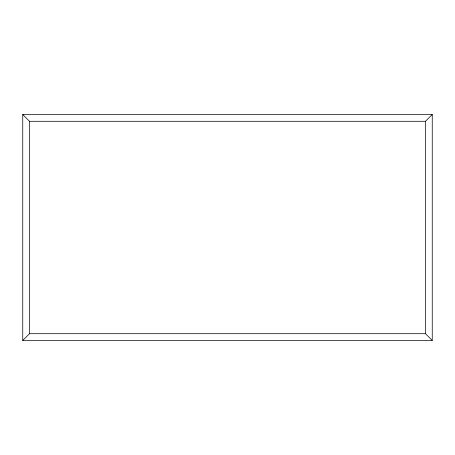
<?xml version="1.0" encoding="UTF-8"?>
<svg xmlns="http://www.w3.org/2000/svg" width="455" height="455" viewBox="0 0 455 455"><rect width="100%" height="100%" fill="white"/><g stroke="black" fill="none" stroke-linecap="round" stroke-linejoin="round"><path stroke-width="0.68" d="M22.75 340.465L29.512 333.708L425.488 333.708L432.25 340.465L432.25 114.535L22.75 114.535L22.75 340.465L432.25 340.465M22.75 114.535L29.512 121.292L425.488 121.292L432.25 114.535M425.488 121.292L425.488 333.708M29.512 121.292L29.512 333.708"/></g></svg>
